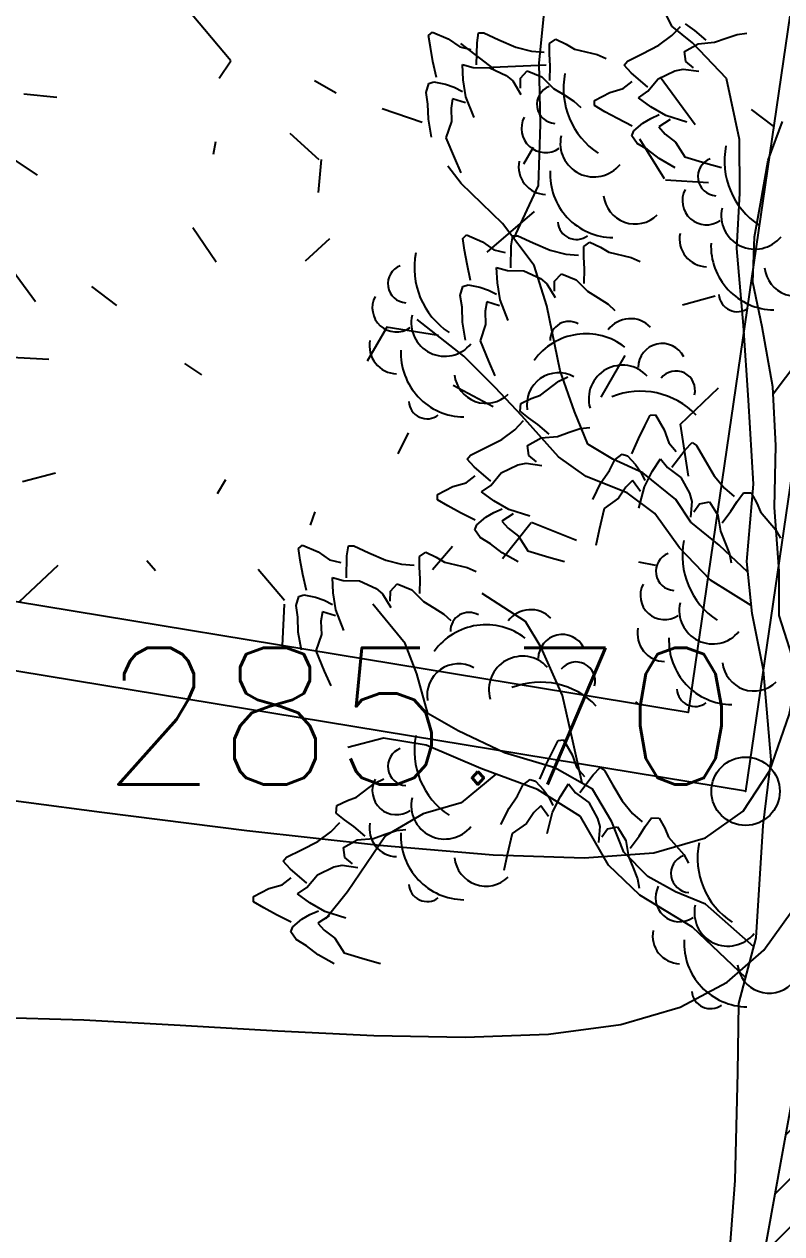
# Model space of a CAD drawing. Header units: millimetres. Extents: x 524954 to 526204, y 9523489 to 9524010.
# Drawn here: x 525779.21 to 525784.76, y 9523764.52 to 9523773.38 of the extents above; entities that cross this region are included whole.
import ezdxf
from ezdxf.enums import TextEntityAlignment as Align

# ---------------------------------------------------------------- set-up
doc = ezdxf.new("R2010")
doc.units = ezdxf.units.MM
doc.header["$PDMODE"] = 32
doc.header["$PDSIZE"] = 0.5
doc.linetypes.add('ACAD_ISO12W100', pattern=[21, 12, -3, 0, -3, 0, -3])
for name, color, linetype in [('Arbre', 34, 'ACAD_ISO12W100'), ('Bati', 6, 'Continuous'), ('Cloture', 7, 'Continuous'), ('CN_02_00', 4, 'Continuous'), ('CN_05_00', 6, 'Continuous'), ('Murs', 1, 'Continuous'), ('TopoAlt', 3, 'Continuous'), ('TOPOJIS', 7, 'Continuous')]:
    doc.layers.add(name, color=color, linetype=linetype)
doc.styles.add('Simplex 1.0', font='Simplex.shx', dxfattribs={"width": 0.99, "height": 1})

# ---------------------------------------------------------------- blocks, each defined once
blk = doc.blocks.new('TCPOINT M')
at = {"color": 0}
blk.add_point((0, 0), dxfattribs=at)
at = {"layer": 'TopoAlt', "style": 'Simplex 1.0', "width": 0.99}
blk.add_attdef('ALT', (0.15, 0.15), '', height=1, dxfattribs=at)
blk = doc.blocks.new('v088')
at = {"linetype": 'Continuous'}
for p, q in [((-1.805914598683671, 9.93058537592276), (-1.749226644808459, 10.4914713928693)), ((-0.8351681806942679, 10.19962584833848), (-0.9911110822861247, 10.51975042452426)), ((-0.6833817771928352, 10.07841939507841), (-0.8351681806942679, 10.19962584833848)), ((-0.435365020567815, 9.816188899445706), (-0.6833817771928352, 10.07841939507841)), ((-1.796562477978796, 9.483019599340423), (-1.805914598683671, 9.93058537592276)), ((-0.3389862210832462, 9.370441590778), (-0.435365020567815, 9.816188899445706)), ((-1.812075122639385, 9.034934260496925), (-1.796562477978796, 9.483019599340423)), ((-0.1306046426827834, 9.219323195898994), (-0.02455827397795929, 9.501389836439103)), ((-0.3370193068082017, 8.978691645703236), (-0.3389862210832462, 9.370441590778)), ((-0.186142137264369, 8.900998531833011), (-0.1306046426827834, 9.219323195898994)), ((-2.37826809697026, 9.047978984416432), (-2.474238668963835, 9.17657064410605)), ((-2.073656165445641, 8.755836547164506), (-2.37826809697026, 9.047978984416432)), ((-1.992003530385773, 8.647286573496729), (-1.812075122639385, 9.034934260496925)), ((-0.3596573767680411, 8.573989755684295), (-0.3370193068082017, 8.978691645703236)), ((-0.230805935947842, 8.657527944994854), (-0.186142137264369, 8.900998531833011)), ((-1.843378748887403, 8.449703040445797), (-2.073656165445641, 8.755836547164506)), ((-0.242570310008432, 8.327680132203454), (-0.230805935947842, 8.657527944994854)), ((-0.3105401872733182, 8.00909568700689), (-0.3596573767680411, 8.573989755684295)), ((-1.750117322970937, 8.153144323972583), (-1.843378748887403, 8.449703040445797)), ((-0.1735241966315471, 7.99952089676168), (-0.242570310008432, 8.327680132203454)), ((-1.653089070659917, 7.676316058598047), (-1.750117322970937, 8.153144323972583)), ((-2.358116503547194, 7.785962251542458), (-2.699506020858848, 8.052460580036609)), ((-0.2742450521571982, 7.462590411223289), (-0.3105401872733182, 8.00909568700689)), ((-0.09592386173608247, 7.55960010773947), (-0.1735241966315471, 7.99952089676168)), ((-0.09338252391103197, 7.508682982760035), (0.2621287595297872, 7.983748470969942)), ((-2.129397773773007, 7.554423040920994), (-2.358116503547194, 7.785962251542458)), ((-1.547395262060718, 7.380017123255129), (-1.653089070659917, 7.676316058598047)), ((-1.932279562967096, 7.34709914283826), (-2.129397773773007, 7.554423040920994)), ((-0.07452903004491418, 7.13094268631238), (-0.09592386173608247, 7.55960010773947)), ((-0.2365211208228857, 6.847707030684091), (-0.2742450521571982, 7.462590411223289)), ((-1.449086659890781, 7.139534019420068), (-1.547395262060718, 7.380017123255129)), ((-1.664834888925952, 7.047961170852943), (-1.932279562967096, 7.34709914283826)), ((-1.266479080813383, 7.031409401669464), (-1.449086659890781, 7.139534019420068)), ((-0.08369559279913119, 6.676771046692522), (-0.07452903004491418, 7.13094268631238)), ((-1.462799392431862, 6.902929076750013), (-1.664834888925952, 7.047961170852943)), ((-1.046704244253078, 6.930280318652251), (-1.266479080813383, 7.031409401669464)), ((-0.8063324751879009, 6.736298037209849), (-1.046704244253078, 6.930280318652251)), ((-1.161824396737074, 6.784839997058043), (-1.462799392431862, 6.902929076750013)), ((-0.2868629927905886, 6.280734712961475), (-0.2365211208228857, 6.847707030684091)), ((-0.9596590096776936, 6.633591711613462), (-1.161824396737074, 6.784839997058043)), ((-0.6971501771192834, 6.57066901060233), (-0.8063324751879009, 6.736298037209849)), ((-0.04908903503235251, 6.211076258347248), (-0.08369559279913119, 6.676771046692522)), ((-0.7802801389391334, 6.382364802444727), (-0.9596590096776936, 6.633591711613462)), ((-0.4883789270229499, 6.400902041698657), (-0.6971501771192834, 6.57066901060233)), ((-0.5514315185996566, 6.144609400481897), (-0.7802801389391334, 6.382364802444727)), ((-0.2789184475290085, 6.203632561040138), (-0.4883789270229499, 6.400902041698657)), ((-0.2478587115973596, 5.902196493961469), (-0.2868629927905886, 6.280734712961475)), ((-0.04855091697606895, 5.887704418028079), (-0.04908903503235251, 6.211076258347248)), ((-0.2538874032183003, 5.960705204265935), (-0.5514315185996566, 6.144609400481897)), ((-1.907062237495438, 5.84265094764902), (-2.222288083788158, 6.047506924990387)), ((-2.786773924974568, 5.681234086517577), (-3.022877861178017, 5.968589128646897)), ((-0.1645617476225425, 5.487270360870298), (-0.2478587115973596, 5.902196493961469)), ((0.0846054682955355, 5.467601218118432), (-0.04855091697606895, 5.887704418028079)), ((-1.791144185824578, 5.652287046241327), (-1.907062237495438, 5.84265094764902)), ((-2.701287377183803, 5.459139775576034), (-2.786773924974568, 5.681234086517577)), ((-1.634551831405702, 5.301081513348436), (-1.791144185824578, 5.652287046241327)), ((-2.620588224515359, 5.168537469313321), (-2.701287377183803, 5.459139775576034)), ((-0.1072800083062475, 4.829263312637124), (-0.1645617476225425, 5.487270360870298)), ((-1.559159636121308, 4.966835977130586), (-1.634551831405702, 5.301081513348436)), ((-2.400293825693325, 5.042543620930644), (-2.620588224515359, 5.168537469313321)), ((-2.946409429781056, 4.987599911790426), (-3.206190560467235, 4.919982594631733)), ((-2.634430847621729, 4.938148717984916), (-2.946409429781056, 4.987599911790426)), ((-2.061112447992741, 4.881720545240853), (-2.400293825693325, 5.042543620930644)), ((-1.491748535509032, 4.658584978559475), (-1.559159636121308, 4.966835977130586)), ((-2.232827775376336, 4.766192165265579), (-2.634430847621729, 4.938148717984916)), ((-1.691889238107365, 4.77127645310901), (-2.061112447992741, 4.881720545240853)), ((-0.1656565395302323, 4.349187783128912), (-0.1072800083062475, 4.829263312637124)), ((-2.122675678887163, 4.725436087217929), (-2.376820744956376, 4.51442713804056)), ((-1.819181992143513, 4.613143967701205), (-2.232827775376336, 4.766192165265579)), ((-1.414999664385732, 4.615370663107115), (-1.691889238107365, 4.77127645310901)), ((-1.504086036416084, 4.414504181701489), (-1.819181992143513, 4.613143967701205)), ((-1.273177722825949, 4.37579679322937), (-1.414999664385732, 4.615370663107115)), ((-2.654990668536357, 4.43398776650298), (-2.931472014766427, 4.272737907527073)), ((-2.376820744956376, 4.51442713804056), (-2.654990668536357, 4.43398776650298)), ((-1.297634260700988, 4.058121581990122), (-1.504086036416084, 4.414504181701489)), ((-1.187691175035184, 4.153702482287542), (-1.273177722825949, 4.37579679322937)), ((-0.216889089660981, 3.527221729842722), (-0.1656565395302323, 4.349187783128912)), ((-2.931472014766427, 4.272737907527073), (-3.208973929724834, 3.862710504328959)), ((-1.009870991080675, 3.977069869216052), (-1.187691175035184, 4.153702482287542)), ((-1.069175312057382, 3.839014754051391), (-1.297634260700988, 4.058121581990122)), ((-0.8084849474136035, 3.863118731819952), (-1.009870991080675, 3.977069869216052)), ((-3.208973929724834, 3.862710504328959), (-3.366568297075787, 3.666631418045938)), ((-0.6849219081823321, 3.604506616221954), (-1.069175312057382, 3.839014754051391)), ((-0.5889698919838793, 3.774422031485756), (-0.8084849474136035, 3.863118731819952)), ((-0.234282521699356, 3.461149095094527), (-0.5889698919838793, 3.774422031485756)), ((-0.2940724443311638, 3.234024413147836), (-0.6849219081823321, 3.604506616221954)), ((-0.3436437256408453, 3.045717404115749), (-0.216889089660981, 3.527221729842722)), ((-0.3517711638721721, 2.541816233764678), (-0.3436437256408453, 3.045717404115749)), ((-0.3725722101222573, 1.751580590012054), (-0.3517711638721721, 2.541816233764678)), ((-0.4115208239301182, 1.234597584151516), (-0.3725722101222573, 1.751580590012054))]:
    blk.add_line(p, q, dxfattribs=at)
at = {"color": 3, "linetype": 'Continuous'}
for p, q in [((-0.8358687681032961, 10.13107074345413), (-0.7709046569408429, 10.19778076364304)), ((-0.6662422187059747, 10.16882783087453), (-0.7347655246900331, 10.21803690270048)), ((-2.616161222888422, 10.13233039513182), (-2.586963363117434, 10.15766651038376)), ((-2.602765144696377, 10.04564384216991), (-2.616161222888422, 10.13233039513182)), ((-2.586963363117434, 10.15766651038376), (-2.471198029331276, 10.10660025009344)), ((-2.471198029331276, 10.10660025009344), (-2.387900798005944, 10.04915070726696)), ((-2.260825969704001, 10.0773238369797), (-2.249358921471867, 10.15112561593298)), ((-2.249358921471867, 10.15112561593298), (-2.211295655931735, 10.15222889933426)), ((-2.211295655931735, 10.15222889933426), (-2.100967931508535, 10.10100502712959)), ((-2.100967931508535, 10.10100502712959), (-1.976967406820336, 10.0474563791866)), ((-1.730107618819261, 10.07365935996802), (-1.684754484676887, 10.10490592201307)), ((-1.684754484676887, 10.10490592201307), (-1.607525077580476, 10.06904921146969)), ((-0.9313442888986856, 10.06036050649698), (-0.8358687681032961, 10.13107074345413)), ((-0.5832769394226034, 10.09823503819149), (-0.6662422187059747, 10.16882783087453)), ((-0.5230678516733178, 10.08285164248747), (-0.4378477112163637, 10.11342210081835)), ((-0.4378477112163637, 10.11342210081835), (-0.3559414645155812, 10.13967856502887)), ((-0.3559414645155812, 10.13967856502887), (-0.2872907928400537, 10.14867905275821)), ((-2.583458795991191, 9.942802067974412), (-2.602765144696377, 10.04564384216991)), ((-2.387900798005944, 10.04915070726696), (-2.30570644269676, 10.02976444178643)), ((-2.264334549107616, 9.916677893150165), (-2.260825969704001, 10.0773238369797)), ((-1.976967406820336, 10.0474563791866), (-1.861832287900711, 10.01814056309399)), ((-1.861832287900711, 10.01814056309399), (-1.769077821298879, 10.00994474354115)), ((-1.730541894609132, 9.994735193794213), (-1.730107618819261, 10.07365935996802)), ((-1.607525077580476, 10.06904921146969), (-1.546608498572937, 10.03271966518298)), ((-1.546608498572937, 10.03271966518298), (-1.382219787954568, 9.993947134221912)), ((-1.05120346426304, 9.998092008035826), (-0.9313442888986856, 10.06036050649698)), ((-0.7430891732417422, 10.01521037357691), (-0.6417995964505963, 10.07116476953314)), ((-0.7335885567334799, 9.942745000116702), (-0.7430891732417422, 10.01521037357691)), ((-0.6417995964505963, 10.07116476953314), (-0.5230678516733178, 10.08285164248747)), ((-2.558242176774002, 9.823805072545042), (-2.583458795991191, 9.942802067974412)), ((-2.367806680717877, 9.919120877824525), (-2.288252353231996, 9.896937000862067)), ((-2.361858024844992, 9.807728657268626), (-2.367806680717877, 9.919120877824525)), ((-1.725381007319697, 9.910531028485536), (-1.730541894609132, 9.994735193794213)), ((-1.382219787954568, 9.993947134221912), (-1.316023153300421, 9.963212810899051)), ((-1.183818182204845, 9.914753566069407), (-1.160620925910507, 9.944951524911403)), ((-1.160620925910507, 9.944951524911403), (-1.05120346426304, 9.998092008035826)), ((-0.6770070618097179, 9.89584981402686), (-0.7335885567334799, 9.942745000116702)), ((-2.288252353231996, 9.896937000862067), (-2.168467393532865, 9.89496685193103)), ((-2.168467393532865, 9.89496685193103), (-2.047106896667401, 9.838620592505833)), ((-2.047106896667401, 9.838620592505833), (-1.999705564208512, 9.799178210908224)), ((-1.943162103906957, 9.819864774683253), (-1.893001575268158, 9.873019392840376)), ((-1.893001575268158, 9.873019392840376), (-1.785628986101528, 9.829873131252498)), ((-1.785628986101528, 9.829873131252498), (-1.701543986192178, 9.7452355331788)), ((-1.727667542349991, 9.801621195582584), (-1.725381007319697, 9.910531028485536)), ((-1.133864474793995, 9.859230391738834), (-1.183818182204845, 9.914753566069407)), ((-1.011573535194543, 9.754998172678597), (-1.133864474793995, 9.859230391738834)), ((-0.9341675805239902, 9.815580340107033), (-0.8138083727124013, 9.874034871543813)), ((-0.8138083727124013, 9.874034871543813), (-0.7532855858931953, 9.885849272105247)), ((-0.7532855858931953, 9.885849272105247), (-0.6386814663892437, 9.869838321697841)), ((-2.634015215060685, 9.715486284321457), (-2.614155422209024, 9.781368064572575)), ((-2.614155422209024, 9.781368064572575), (-2.576407264102158, 9.793346570072572)), ((-2.576407264102158, 9.793346570072572), (-2.491572880970239, 9.776757916073961)), ((-2.491572880970239, 9.776757916073961), (-2.428331381572661, 9.75410120336818)), ((-2.428331381572661, 9.75410120336818), (-2.367572356281471, 9.723209268130972)), ((-2.341921461273841, 9.683136438875408), (-2.361858024844992, 9.807728657268626)), ((-1.999705564208512, 9.799178210908224), (-1.939695922140459, 9.700237331595929)), ((-1.943753933413745, 9.746378219558949), (-1.943162103906957, 9.819864774683253)), ((-1.701543986192178, 9.7452355331788), (-1.623999471663069, 9.698503600536696)), ((-1.289490115652256, 9.714682227640594), (-1.192328164134437, 9.742938800235379)), ((-1.192328164134437, 9.742938800235379), (-1.125363923181339, 9.794392952327371)), ((-1.011387201816092, 9.723986409388772), (-0.9341675805239902, 9.815580340107033)), ((-2.62061913686864, 9.628799731359834), (-2.634015215060685, 9.715486284321457)), ((-2.43948332237153, 9.669424202315895), (-2.451107924320581, 9.601060034412114)), ((-2.346098640903733, 9.63947793856562), (-2.43948332237153, 9.669424202315895)), ((-2.283133863579678, 9.53245944863653), (-2.341921461273841, 9.683136438875408)), ((-1.623999471663069, 9.698503600536696), (-1.551892566496349, 9.651614055980247)), ((-1.551892566496349, 9.651614055980247), (-1.501536098780889, 9.604094063765842)), ((-1.402221471055896, 9.657227750395805), (-1.289490115652256, 9.714682227640594)), ((-1.401035072781838, 9.618588053057806), (-1.402221471055896, 9.657227750395805)), ((-1.078851475217562, 9.67634622432115), (-1.011387201816092, 9.723986409388772)), ((-0.9887583759734753, 9.610567452854468), (-1.078851475217562, 9.67634622432115)), ((-2.617468062535409, 9.520047510371512), (-2.62061913686864, 9.628799731359834)), ((-2.451107924320581, 9.601060034412114), (-2.448271957421184, 9.503183035522511)), ((-1.325383946837064, 9.574193002448226), (-1.401035072781838, 9.618588053057806)), ((-1.233477051180216, 9.524170126174454), (-1.325383946837064, 9.574193002448226)), ((-0.879595645708946, 9.547288816868047), (-0.9887583759734753, 9.610567452854468)), ((-2.594576363708256, 9.3873776813615), (-2.617468062535409, 9.520047510371512)), ((-2.448271957421184, 9.503183035522511), (-2.488306650557774, 9.382294697119562)), ((-1.125314385810725, 9.46851942423649), (-1.233477051180216, 9.524170126174454)), ((-1.113186241371977, 9.435193775210848), (-1.046722032866683, 9.490461894326927)), ((-1.046722032866683, 9.490461894326927), (-0.9891994407342963, 9.52516009703345)), ((-0.9891994407342963, 9.52516009703345), (-0.9268628575023286, 9.552730392787794)), ((-0.8483978702491868, 9.516463303322666), (-0.9306178160193213, 9.463009042846693)), ((-0.7256658658894821, 9.497638440083165), (-0.879595645708946, 9.547288816868047)), ((-1.127755580362759, 9.398367936512386), (-1.113186241371977, 9.435193775210848)), ((-1.089243651564402, 9.341344680893826), (-1.127755580362759, 9.398367936512386)), ((-0.9306178160193213, 9.463009042846693), (-0.8849780672602492, 9.41079980844421)), ((-0.8849780672602492, 9.41079980844421), (-0.8073268115242627, 9.351148889737715)), ((-2.488306650557774, 9.382294697119562), (-2.426879025040307, 9.234415318362608)), ((-1.013592525619629, 9.296949630284246), (-1.089243651564402, 9.341344680893826)), ((-0.8073268115242627, 9.351148889737715), (-0.7389308712316733, 9.243730258356493)), ((-2.426879025040307, 9.234415318362608), (-2.380227075804555, 9.12692399268991)), ((-0.9273133525800858, 9.230670831721284), (-1.013592525619629, 9.296949630284246)), ((-0.8100227374586666, 9.16457828290305), (-0.9273133525800858, 9.230670831721284)), ((-0.7389308712316733, 9.243730258356493), (-0.5855011238600127, 9.197893848595697)), ((-0.5855011238600127, 9.197893848595697), (-0.4727108007693914, 9.166127002995381)), ((-2.366131839719969, 8.64659476989317), (-2.336933979948981, 8.671930885145116)), ((-2.352735761527924, 8.559908216931547), (-2.366131839719969, 8.64659476989317)), ((-2.336933979948981, 8.671930885145116), (-2.221168646163392, 8.620864624855074)), ((-2.221168646163392, 8.620864624855074), (-2.137871414837491, 8.563415082028598)), ((-2.014305165939163, 8.430942267911519), (-2.010796586536117, 8.591588211741055)), ((-2.010796586536117, 8.591588211741055), (-1.999329538303414, 8.665389990694337)), ((-1.999329538303414, 8.665389990694337), (-1.961266272763851, 8.666493274095899)), ((-1.961266272763851, 8.666493274095899), (-1.85093854834065, 8.615269401891226)), ((-1.85093854834065, 8.615269401891226), (-1.726938023651883, 8.561720753947952)), ((-1.480078235650808, 8.587923734729657), (-1.434725101508434, 8.619170296774428)), ((-1.434725101508434, 8.619170296774428), (-1.357495694412023, 8.583313586231043)), ((-2.333429412823307, 8.45706644273605), (-2.352735761527924, 8.559908216931547)), ((-2.137871414837491, 8.563415082028598), (-2.055677059528307, 8.544028816548064)), ((-1.726938023651883, 8.561720753947952), (-1.611802904732258, 8.532404937855347)), ((-1.611802904732258, 8.532404937855347), (-1.519048438130994, 8.524209118302792)), ((-1.480512511441248, 8.50899956855585), (-1.480078235650808, 8.587923734729657)), ((-1.475351624151813, 8.42479540324689), (-1.480512511441248, 8.50899956855585)), ((-1.357495694412023, 8.583313586231043), (-1.296579115404484, 8.546984039944334)), ((-1.296579115404484, 8.546984039944334), (-1.132190404786115, 8.508211508983266)), ((-1.132190404786115, 8.508211508983266), (-1.065993770132536, 8.477477185660689)), ((-2.308212793605549, 8.33806944730668), (-2.333429412823307, 8.45706644273605)), ((-2.117777297549424, 8.433385252585879), (-2.038222970063543, 8.41120137562342)), ((-2.111828641677107, 8.32199303202998), (-2.117777297549424, 8.433385252585879)), ((-1.477638159181538, 8.315885570344221), (-1.475351624151813, 8.42479540324689)), ((-2.038222970063543, 8.41120137562342), (-1.918438010364412, 8.409231226692384)), ((-1.918438010364412, 8.409231226692384), (-1.797077513498948, 8.352884967267471)), ((-1.797077513498948, 8.352884967267471), (-1.749676181040059, 8.313442585669861)), ((-1.693724550245292, 8.260642594320302), (-1.693132720738504, 8.334129149444607)), ((-1.693132720738504, 8.334129149444607), (-1.642972192099705, 8.38728376760173)), ((-1.642972192099705, 8.38728376760173), (-1.535599602933075, 8.344137506013851)), ((-1.535599602933075, 8.344137506013851), (-1.451514603024293, 8.259499907940437)), ((-2.383985831892232, 8.229750659083095), (-2.364126039040571, 8.295632439333929)), ((-2.364126039040571, 8.295632439333929), (-2.326377880934274, 8.30761094483421)), ((-2.326377880934274, 8.30761094483421), (-2.241543497801786, 8.291022290835599)), ((-2.241543497801786, 8.291022290835599), (-2.178301998404208, 8.268365578129533)), ((-2.178301998404208, 8.268365578129533), (-2.117542973113586, 8.237473642892326)), ((-2.091892078105957, 8.197400813636762), (-2.111828641677107, 8.32199303202998)), ((-1.749676181040059, 8.313442585669861), (-1.689666538972574, 8.214501706357566)), ((-1.451514603024293, 8.259499907940437), (-1.373970088494616, 8.212767975298334)), ((-2.370589753700187, 8.143064106121187), (-2.383985831892232, 8.229750659083095)), ((-2.189453939203645, 8.183688577077532), (-2.201078541152697, 8.115324409173468)), ((-2.09606925773528, 8.153742313326973), (-2.189453939203645, 8.183688577077532)), ((-2.033104480411225, 8.046723823397883), (-2.091892078105957, 8.197400813636762)), ((-1.373970088494616, 8.212767975298334), (-1.301863183327896, 8.1658784307416)), ((-1.301863183327896, 8.1658784307416), (-1.251506715612436, 8.118358438527196)), ((-2.367438679367524, 8.034311885132865), (-2.370589753700187, 8.143064106121187)), ((-2.201078541152697, 8.115324409173468), (-2.198242574252731, 8.017447410283864)), ((-2.344546980539803, 7.901642056122853), (-2.367438679367524, 8.034311885132865)), ((-2.198242574252731, 8.017447410283864), (-2.238277267389321, 7.896559071880915)), ((-2.238277267389321, 7.896559071880915), (-2.176849641871854, 7.748679693123961)), ((-2.176849641871854, 7.748679693123961), (-2.130197692636671, 7.641188367451264)), ((-1.663221918078648, 7.602581102390218), (-1.597571441090508, 7.634465392264929)), ((-1.797150399985981, 7.499672798206802), (-1.663221918078648, 7.602581102390218)), ((-1.944834489366372, 7.383322484566008), (-1.940393165023124, 7.438218104193481)), ((-1.940393165023124, 7.438218104193481), (-1.863800941869727, 7.475416442380549)), ((-1.863800941869727, 7.475416442380549), (-1.797150399985981, 7.499672798206802)), ((-1.883939035790263, 7.333113358548076), (-1.944834489366372, 7.383322484566008)), ((-1.033615697115238, 7.27458418059399), (-0.9936268390970326, 7.352654050644105)), ((-0.9936268390970326, 7.352654050644105), (-0.9551185393945616, 7.356051785962734)), ((-0.9551185393945616, 7.356051785962734), (-0.891301132878084, 7.246796515736946)), ((-1.985042279202958, 7.246147199301731), (-1.920078168041073, 7.312857219490354)), ((-1.815415729806205, 7.283904286722134), (-1.883939035790263, 7.333113358548076)), ((-1.732450450522833, 7.21331149403909), (-1.815415729806205, 7.283904286722134)), ((-1.505114975615243, 7.254755020876189), (-1.436464303940284, 7.263755508605811)), ((-1.078292008962762, 7.179962868091252), (-1.033615697115238, 7.27458418059399)), ((-2.20037697536327, 7.113168463883426), (-2.080517799998916, 7.175436962344577)), ((-2.080517799998916, 7.175436962344577), (-1.985042279202958, 7.246147199301731)), ((-1.892262684341972, 7.130286829424222), (-1.790973107550826, 7.186241225380741)), ((-1.790973107550826, 7.186241225380741), (-1.672241362773548, 7.197928098334785)), ((-1.672241362773548, 7.197928098334785), (-1.587021222316025, 7.22849855666567)), ((-1.587021222316025, 7.22849855666567), (-1.505114975615243, 7.254755020876189)), ((-1.12765577463847, 7.068790113136458), (-1.078292008962762, 7.179962868091252)), ((-0.891301132878084, 7.246796515736946), (-0.8575255090767087, 7.151412628448099)), ((-2.309794437010169, 7.060027980759003), (-2.20037697536327, 7.113168463883426)), ((-1.882762067833141, 7.057821455964302), (-1.892262684341972, 7.130286829424222)), ((-0.8575255090767087, 7.151412628448099), (-0.8023201200228414, 7.087505630761086)), ((-0.8351322968229624, 6.971645533594995), (-0.7380760463360048, 7.099706119412303)), ((-0.7380760463360048, 7.099706119412303), (-0.6855053851484172, 7.152758182087382)), ((-0.6855053851484172, 7.152758182087382), (-0.6540282661887886, 7.131328753727644)), ((-0.6540282661887886, 7.131328753727644), (-0.5947075909523392, 7.025134830410309)), ((-2.332991693305075, 7.029830021917007), (-2.309794437010169, 7.060027980759003)), ((-2.283037985894225, 6.974306847586433), (-2.332991693305075, 7.029830021917007)), ((-1.962981883812631, 6.989111327391129), (-1.902459096993425, 7.000925727952847)), ((-1.902459096993425, 7.000925727952847), (-1.787854977489474, 6.984914777545157)), ((-1.826180572909948, 7.010926269874176), (-1.882762067833141, 7.057821455964302)), ((-1.292544439421022, 6.947424152226063), (-1.252555581402248, 7.025494022276462)), ((-1.252555581402248, 7.025494022276462), (-1.197831915848724, 7.06720901681706)), ((-1.197831915848724, 7.06720901681706), (-1.160232006816955, 7.054772985486295)), ((-1.160232006816955, 7.054772985486295), (-1.101247554605038, 6.991583663602228)), ((-0.9780190287062851, 6.940594830369378), (-0.9175087961051531, 7.034307823372501)), ((-0.9175087961051531, 7.034307823372501), (-0.8660824702087666, 6.969683149882542)), ((-0.5947075909523392, 7.025134830410309), (-0.5256757850338545, 6.909039190564386)), ((-2.341501675234667, 6.858015256082979), (-2.274537434281001, 6.909469408174687)), ((-2.160747046294773, 6.870074628525913), (-2.283037985894225, 6.974306847586433)), ((-2.160560712916322, 6.839062865236087), (-2.08334109162422, 6.930656795954349)), ((-2.08334109162422, 6.930656795954349), (-1.962981883812631, 6.989111327391129)), ((-1.353772340144133, 6.857490181934622), (-1.292544439421022, 6.947424152226063)), ((-1.101247554605038, 6.991583663602228), (-1.063311422548736, 6.936143030838196)), ((-1.063311422548736, 6.936143030838196), (-1.032215748686554, 6.875488023756304)), ((-1.034940920698091, 6.827986723808408), (-0.9780190287062851, 6.940594830369378)), ((-0.8660824702087666, 6.969683149882542), (-0.7702157770870599, 6.897836819379393)), ((-0.5256757850338545, 6.909039190564386), (-0.4496127983725273, 6.817770714397113)), ((-2.551394982155557, 6.772304206243405), (-2.438663626751918, 6.829758683488194)), ((-2.438663626751918, 6.829758683488194), (-2.341501675234667, 6.858015256082979)), ((-2.228024986317791, 6.791422680168466), (-2.160560712916322, 6.839062865236087)), ((-1.413037959050598, 6.736606354147625), (-1.353772340144133, 6.857490181934622)), ((-1.17151413996055, 6.825542206972841), (-1.22661925061152, 6.744601633710658)), ((-1.122004873809033, 6.874097571133575), (-1.17151413996055, 6.825542206972841)), ((-1.06392881226725, 6.795074482600398), (-1.122004873809033, 6.874097571133575)), ((-1.075692668911188, 6.67146569631484), (-1.034940920698091, 6.827986723808408)), ((-0.7702157770870599, 6.897836819379393), (-0.7049630343266244, 6.781023503730523)), ((-2.550208583882068, 6.733664508905122), (-2.551394982155557, 6.772304206243405)), ((-2.474557457937294, 6.689269458295541), (-2.550208583882068, 6.733664508905122)), ((-2.137931887073705, 6.725643908701784), (-2.228024986317791, 6.791422680168466)), ((-1.22661925061152, 6.744601633710658), (-1.329943791646429, 6.670165041658436)), ((-0.7049630343266244, 6.781023503730523), (-0.6897012812186176, 6.721276816148531)), ((-0.4496127983725273, 6.817770714397113), (-0.3792911566858947, 6.756734419922168)), ((-0.3569982228350455, 6.721814896018543), (-0.3103596291708755, 6.78548635102544)), ((-0.3103596291708755, 6.78548635102544), (-0.2552997405928181, 6.784196744132771)), ((-0.2552997405928181, 6.784196744132771), (-0.2137752679271898, 6.709860997810893)), ((-2.382650562280446, 6.639246582021769), (-2.474557457937294, 6.689269458295541)), ((-2.138372951834526, 6.640236552881049), (-2.076036368602558, 6.667806848635394)), ((-2.028769156808607, 6.662365272715647), (-2.137931887073705, 6.725643908701784)), ((-1.874839376989144, 6.612714895930765), (-2.028769156808607, 6.662365272715647)), ((-1.329943791646429, 6.670165041658436), (-1.366916476701476, 6.514361689967814)), ((-0.6897012812186176, 6.721276816148531), (-0.6991214109484645, 6.605943751089001)), ((-0.6753479187807443, 6.645696361917146), (-0.6317707201526446, 6.704871118409415)), ((-0.6317707201526446, 6.704871118409415), (-0.559968520150278, 6.718506958666524)), ((-0.559968520150278, 6.718506958666524), (-0.4983041179991687, 6.620588756575501)), ((-0.4679261122589651, 6.563712772205292), (-0.402201480255826, 6.65058539558828)), ((-0.402201480255826, 6.65058539558828), (-0.3569982228350455, 6.721814896018543)), ((-0.2137752679271898, 6.709860997810893), (-0.1857409891010775, 6.644709292214372)), ((-0.1857409891010775, 6.644709292214372), (-0.07533021099277448, 6.51689529684063)), ((-2.274487896910955, 6.58359588008409), (-2.382650562280446, 6.639246582021769)), ((-2.262359752472207, 6.550270231058164), (-2.195895543966913, 6.605538350174243)), ((-2.195895543966913, 6.605538350174243), (-2.138372951834526, 6.640236552881049)), ((-1.997571381349417, 6.631539759170266), (-2.079791327119551, 6.578085498694293)), ((-2.079791327119551, 6.578085498694293), (-2.034151578360479, 6.52587626429181)), ((-0.4983041179991687, 6.620588756575501), (-0.4798354693787132, 6.502721376713794)), ((-2.276929091462989, 6.513444392359986), (-2.262359752472207, 6.550270231058164)), ((-2.238417162664632, 6.456421136741142), (-2.276929091462989, 6.513444392359986)), ((-2.034151578360479, 6.52587626429181), (-1.956500322624493, 6.466225345585315)), ((-1.956500322624493, 6.466225345585315), (-1.888104382331903, 6.358806714204093)), ((-1.366916476701476, 6.514361689967814), (-1.392170527185499, 6.399936944407614)), ((-0.4798354693787132, 6.502721376713794), (-0.4444337867852255, 6.419392233362657)), ((-0.07533021099277448, 6.51689529684063), (-0.03973780585056375, 6.45317894285057)), ((-3.56819618187501, 6.377121581826657), (-3.538998322104021, 6.402457697078603)), ((-3.554800103682965, 6.290435028864749), (-3.56819618187501, 6.377121581826657)), ((-3.538998322104021, 6.402457697078603), (-3.423232988318432, 6.351391436788276)), ((-3.212860928690588, 6.322115023674542), (-3.201393880458454, 6.395916802627823)), ((-3.201393880458454, 6.395916802627823), (-3.163330614918323, 6.397020086029102)), ((-3.163330614918323, 6.397020086029102), (-3.053002890495122, 6.345796213824428)), ((-2.162766036719859, 6.412026086131561), (-2.238417162664632, 6.456421136741142)), ((-2.076486863680316, 6.345747287568884), (-2.162766036719859, 6.412026086131561)), ((-0.4444337867852255, 6.419392233362657), (-0.4135288354717659, 6.339124436919974)), ((-3.535493754978347, 6.187593254669252), (-3.554800103682965, 6.290435028864749)), ((-3.423232988318432, 6.351391436788276), (-3.339935756992531, 6.293941893961801)), ((-3.339935756992531, 6.293941893961801), (-3.257741401683347, 6.274555628481266)), ((-3.216369508094203, 6.161469079845006), (-3.212860928690588, 6.322115023674542)), ((-3.053002890495122, 6.345796213824428), (-2.929002365806923, 6.292247565881155)), ((-2.929002365806923, 6.292247565881155), (-2.813867246887298, 6.262931749788834)), ((-2.682576853596288, 6.239526380489053), (-2.682142577805848, 6.318450546662859)), ((-2.682142577805848, 6.318450546662859), (-2.636789443663474, 6.34969710870763)), ((-2.636789443663474, 6.34969710870763), (-2.559560036567063, 6.31384039816453)), ((-2.559560036567063, 6.31384039816453), (-2.498643457559524, 6.277510851877821)), ((-1.959196248558897, 6.279654738750651), (-2.076486863680316, 6.345747287568884)), ((-1.888104382331903, 6.358806714204093), (-1.734674634960243, 6.312970304443297)), ((-1.734674634960243, 6.312970304443297), (-1.621884311869621, 6.281203458842981)), ((-0.4135288354717659, 6.339124436919974), (-0.4006108092778504, 6.27110202811167)), ((-2.813867246887298, 6.262931749788834), (-2.721112780286035, 6.254735930235995)), ((-2.677415966306853, 6.155322215180377), (-2.682576853596288, 6.239526380489053)), ((-2.498643457559524, 6.277510851877821), (-2.334254746941156, 6.238738320916752)), ((-2.334254746941156, 6.238738320916752), (-2.268058112287576, 6.208003997593892)), ((-3.510277135760589, 6.068596259239882), (-3.535493754978347, 6.187593254669252)), ((-3.319841639704464, 6.163912064519366), (-3.240287312218584, 6.141728187556907)), ((-3.313892983832147, 6.052519843963466), (-3.319841639704464, 6.163912064519366)), ((-3.240287312218584, 6.141728187556907), (-3.120502352519452, 6.139758038625871)), ((-3.120502352519452, 6.139758038625871), (-2.999141855653988, 6.083411779200674)), ((-2.895197062893544, 6.064655961378094), (-2.845036534254746, 6.117810579534932)), ((-2.845036534254746, 6.117810579534932), (-2.737663945088116, 6.074664317947338)), ((-2.679702501336578, 6.046412382277424), (-2.677415966306853, 6.155322215180377)), ((-3.586050174047273, 5.960277471016298), (-3.566190381195611, 6.026159251267416)), ((-3.566190381195611, 6.026159251267416), (-3.528442223089314, 6.038137756767412)), ((-3.528442223089314, 6.038137756767412), (-3.443607839956826, 6.021549102768802)), ((-3.443607839956826, 6.021549102768802), (-3.380366340559249, 5.99889239006302)), ((-3.293956420260429, 5.927927625570248), (-3.313892983832147, 6.052519843963466)), ((-2.999141855653988, 6.083411779200674), (-2.951740523195099, 6.043969397603064)), ((-2.951740523195099, 6.043969397603064), (-2.891730881127614, 5.945028518290769)), ((-2.895788892400333, 5.991169406253789), (-2.895197062893544, 6.064655961378094)), ((-2.737663945088116, 6.074664317947338), (-2.653578945179333, 5.99002671987364)), ((-3.572654095855228, 5.873590918054674), (-3.586050174047273, 5.960277471016298)), ((-3.380366340559249, 5.99889239006302), (-3.319607315268058, 5.968000454825813)), ((-2.653578945179333, 5.99002671987364), (-2.576034430649656, 5.943294787231537)), ((-2.576034430649656, 5.943294787231537), (-2.503927525482936, 5.896405242675087)), ((-3.569503021522564, 5.764838697066352), (-3.572654095855228, 5.873590918054674)), ((-3.391518281358685, 5.914215389010735), (-3.403142883307737, 5.845851221106955)), ((-3.403142883307737, 5.845851221106955), (-3.400306916407771, 5.747974222217351)), ((-3.298133599890321, 5.88426912526046), (-3.391518281358685, 5.914215389010735)), ((-3.235168822566266, 5.77725063533137), (-3.293956420260429, 5.927927625570248)), ((-2.503927525482936, 5.896405242675087), (-2.453571057767476, 5.848885250460683)), ((-3.546611322694844, 5.632168868056056), (-3.569503021522564, 5.764838697066352)), ((-3.400306916407771, 5.747974222217351), (-3.440341609544362, 5.627085883814402)), ((-3.440341609544362, 5.627085883814402), (-3.378913984026894, 5.479206505057164)), ((-3.378913984026894, 5.479206505057164), (-3.332262034791142, 5.371715179384751)), ((-1.706771728722174, 4.894522256668097), (-1.6667828707034, 4.972592126718496)), ((-1.6667828707034, 4.972592126718496), (-1.628274571001498, 4.97598986203684)), ((-1.628274571001498, 4.97598986203684), (-1.564457164484452, 4.866734591811053)), ((-1.751448040569699, 4.799900944165358), (-1.706771728722174, 4.894522256668097)), ((-1.800811806245406, 4.688728189210565), (-1.751448040569699, 4.799900944165358)), ((-1.564457164484452, 4.866734591811053), (-1.530681540683645, 4.771350704522206)), ((-1.530681540683645, 4.771350704522206), (-1.475476151629778, 4.707443706835193)), ((-1.50828832842933, 4.591583609669385), (-1.411232077942941, 4.71964419548641)), ((-1.411232077942941, 4.71964419548641), (-1.358661416754785, 4.772696258161773)), ((-1.358661416754785, 4.772696258161773), (-1.327184297795725, 4.75126682980175)), ((-1.327184297795725, 4.75126682980175), (-1.267863622558707, 4.645072906484415)), ((-3.143462463199285, 4.557050783171235), (-3.00953398129252, 4.65995908735465)), ((-3.00953398129252, 4.65995908735465), (-2.943883504303813, 4.691843377229361)), ((-1.965700471027958, 4.567362228300169), (-1.925711613009184, 4.645432098350568)), ((-1.925711613009184, 4.645432098350568), (-1.87098794745566, 4.687147092891166)), ((-1.87098794745566, 4.687147092891166), (-1.833388038423891, 4.674711061560402)), ((-1.833388038423891, 4.674711061560402), (-1.774403586211974, 4.611521739676334)), ((-1.774403586211974, 4.611521739676334), (-1.736467454155672, 4.556081106912302)), ((-1.651175060313221, 4.560532906443768), (-1.590664827711521, 4.654245899446607)), ((-1.590664827711521, 4.654245899446607), (-1.539238501815703, 4.589621225956932)), ((-1.267863622558707, 4.645072906484415), (-1.198831816640222, 4.528977266638776)), ((-3.286705228236428, 4.495596089157914), (-3.210113005083599, 4.532794427344982)), ((-3.210113005083599, 4.532794427344982), (-3.143462463199285, 4.557050783171235)), ((-2.026928371751069, 4.477428258008729), (-1.965700471027958, 4.567362228300169)), ((-1.736467454155672, 4.556081106912302), (-1.70537178029349, 4.495426099830695)), ((-1.708096952305027, 4.447924799882799), (-1.651175060313221, 4.560532906443768)), ((-1.539238501815703, 4.589621225956932), (-1.443371808693428, 4.517774895453783)), ((-1.443371808693428, 4.517774895453783), (-1.378119065932992, 4.400961579804914)), ((-1.198831816640222, 4.528977266638776), (-1.122768829978895, 4.43770879047122)), ((-3.291146552579676, 4.440700469530441), (-3.286705228236428, 4.495596089157914)), ((-3.230251099004136, 4.390491343512508), (-3.291146552579676, 4.440700469530441)), ((-2.086193990656966, 4.356544430221732), (-2.026928371751069, 4.477428258008729)), ((-1.844670171567486, 4.445480283047232), (-1.899775282218457, 4.364539709784765)), ((-1.795160905415401, 4.494035647207966), (-1.844670171567486, 4.445480283047232)), ((-1.737084843874186, 4.415012558674789), (-1.795160905415401, 4.494035647207966)), ((-1.748848700518124, 4.291403772388946), (-1.708096952305027, 4.447924799882799)), ((-1.122768829978895, 4.43770879047122), (-1.052447188292831, 4.376672495996274)), ((-3.33135434241683, 4.303525184266164), (-3.266390231254377, 4.370235204454787)), ((-3.161727793020077, 4.341282271686566), (-3.230251099004136, 4.390491343512508)), ((-3.078762513736706, 4.270689479003522), (-3.161727793020077, 4.341282271686566)), ((-1.899775282218457, 4.364539709784765), (-2.003099823253365, 4.290103117732826)), ((-1.378119065932992, 4.400961579804914), (-1.362857312824985, 4.341214892222638)), ((-1.362857312824985, 4.341214892222638), (-1.372277442554832, 4.225881827163107)), ((-1.075357511862194, 4.270523471662386), (-1.030154254441982, 4.34175297209265)), ((-1.030154254441982, 4.34175297209265), (-0.9835156607778117, 4.405424427099547)), ((-0.9835156607778117, 4.405424427099547), (-0.9284557721997544, 4.404134820206878)), ((-0.9284557721997544, 4.404134820206878), (-0.8869312995335576, 4.329799073884999)), ((-3.42682986321222, 4.232814947309009), (-3.33135434241683, 4.303525184266164)), ((-3.13728517076413, 4.243619210345173), (-3.018553425986852, 4.255306083299217)), ((-3.018553425986852, 4.255306083299217), (-2.933333285529898, 4.285876541630103)), ((-2.933333285529898, 4.285876541630103), (-2.851427038829115, 4.312133005840622)), ((-2.851427038829115, 4.312133005840622), (-2.782776367153588, 4.321133493570244)), ((-2.003099823253365, 4.290103117732826), (-2.040072508308413, 4.13429976604192)), ((-1.348503950387681, 4.265634437991253), (-1.304926751759581, 4.324809194483805)), ((-1.304926751759581, 4.324809194483805), (-1.233124551756646, 4.33844503474063)), ((-1.233124551756646, 4.33844503474063), (-1.171460149605537, 4.240526832649607)), ((-1.141082143865333, 4.183650848279399), (-1.075357511862194, 4.270523471662386)), ((-0.8869312995335576, 4.329799073884999), (-0.8588970207080138, 4.264647368288763)), ((-0.8588970207080138, 4.264647368288763), (-0.7484862425997107, 4.136833372915021)), ((-3.656106500224041, 4.117405965723435), (-3.546689038576574, 4.170546448847858)), ((-3.546689038576574, 4.170546448847858), (-3.42682986321222, 4.232814947309009)), ((-3.238574747555276, 4.187664814388654), (-3.13728517076413, 4.243619210345173)), ((-3.229074131047014, 4.115199440928734), (-3.238574747555276, 4.187664814388654)), ((-1.171460149605537, 4.240526832649607), (-1.15299150098565, 4.1226594527879)), ((-3.679303756518379, 4.08720800688144), (-3.656106500224041, 4.117405965723435)), ((-3.629350049107529, 4.031684832550866), (-3.679303756518379, 4.08720800688144)), ((-3.172492636123252, 4.068304254838608), (-3.229074131047014, 4.115199440928734)), ((-2.040072508308413, 4.13429976604192), (-2.065326558792435, 4.01987502048172)), ((-1.15299150098565, 4.1226594527879), (-1.117589818392162, 4.039330309436764)), ((-0.7484862425997107, 4.136833372915021), (-0.7128938374575, 4.073117018924677)), ((-3.507059109508077, 3.927452613490345), (-3.629350049107529, 4.031684832550866)), ((-3.506872776130194, 3.89644085020052), (-3.429653154838093, 3.988034780918781)), ((-3.429653154838093, 3.988034780918781), (-3.309293947025935, 4.046489312355561)), ((-3.309293947025935, 4.046489312355561), (-3.248771160206729, 4.058303712916995)), ((-3.248771160206729, 4.058303712916995), (-3.134167040703346, 4.042292762509589)), ((-1.117589818392162, 4.039330309436764), (-1.086684867078702, 3.95906251299408)), ((-3.78497568996579, 3.887136668452627), (-3.687813738447971, 3.915393241047411)), ((-3.687813738447971, 3.915393241047411), (-3.620849497494874, 3.966847393139119)), ((-3.574337049531096, 3.848800665132899), (-3.506872776130194, 3.89644085020052)), ((-1.086684867078702, 3.95906251299408), (-1.073766840884787, 3.891040104185777)), ((-3.89770704536943, 3.829682191207837), (-3.78497568996579, 3.887136668452627)), ((-3.896520647095372, 3.791042493869554), (-3.89770704536943, 3.829682191207837)), ((-3.484243950287578, 3.783021893666216), (-3.574337049531096, 3.848800665132899)), ((-3.820869521150598, 3.746647443259974), (-3.896520647095372, 3.791042493869554)), ((-3.72896262549375, 3.696624566986202), (-3.820869521150598, 3.746647443259974)), ((-3.48468501504783, 3.697614537845482), (-3.422348431815863, 3.725184833599826)), ((-3.37508122002248, 3.719743257680079), (-3.484243950287578, 3.783021893666216)), ((-3.221151440203016, 3.670092880895197), (-3.37508122002248, 3.719743257680079)), ((-3.620799960124259, 3.640973865048522), (-3.72896262549375, 3.696624566986202)), ((-3.60867181568608, 3.607648216022596), (-3.542207607180217, 3.662916335138675)), ((-3.542207607180217, 3.662916335138675), (-3.48468501504783, 3.697614537845482)), ((-3.343883444562721, 3.688917744134699), (-3.426103390332855, 3.635463483658725)), ((-3.426103390332855, 3.635463483658725), (-3.380463641573783, 3.583254249256242)), ((-3.623241154676293, 3.570822377324419), (-3.60867181568608, 3.607648216022596)), ((-3.584729225877936, 3.513799121705574), (-3.623241154676293, 3.570822377324419)), ((-3.380463641573783, 3.583254249256242), (-3.302812385838365, 3.523603330549747)), ((-3.509078099933163, 3.469404071095994), (-3.584729225877936, 3.513799121705574)), ((-3.42279892689362, 3.403125272533316), (-3.509078099933163, 3.469404071095994)), ((-3.302812385838365, 3.523603330549747), (-3.234416445545207, 3.416184699168525)), ((-3.305508311772769, 3.337032723715083), (-3.42279892689362, 3.403125272533316)), ((-3.234416445545207, 3.416184699168525), (-3.080986698173547, 3.37034828940773)), ((-3.080986698173547, 3.37034828940773), (-2.968196375082925, 3.338581443807414))]:
    blk.add_line(p, q, dxfattribs=at)
for centre, major_axis, ratio, start_param, end_param in [((-1.063202774998331, 9.742805902434384), (0.3995099755347802, 0.3995099755347801), 0.9999999999997784, 2.158504256535331, 3.344218731155525), ((-1.682485460487442, 9.628157483898292), (-0.098961111253257, 0.098961111253257), 0.9999999999988252, -0.4215288264012202, 2.292047273400671), ((-1.759876236720288, 9.451417968865883), (-0.124568957680455, 0.124568957680455), 0.9999999999988759, 0.2939647193217614, 2.95782366977736), ((-1.405308645791479, 9.343214579430139), (0.1740552321841904, 0.1740552321841904), 0.9999999999991017, 2.133892500376383, 4.816631204587664), ((0.1148202803136655, 9.213903252673106), (-0.399509975535383, 0.3995099755353831), 0.9999999999983452, 0.5877079297414958, 1.77342240436026), ((-1.752655119985889, 9.172446230935236), (-0.1445235812908101, 0.1445235812908101), 0.9999999999986093, 0.5905525787814665, 2.325666043348143), ((-0.5044624051760138, 9.099254834137014), (0.09896111125328008, 0.09896111125328008), 0.9999999999976106, 1.14926750039121, 3.862843600197334), ((-1.260475869266884, 9.11905907735104), (0.3297591285094928, 0.3297591285094928), 0.9999999999999055, 2.307734654949072, 3.914617542772325), ((-1.103939248074539, 8.98433995787002), (0.1640595439283724, 0.1640595439283724), 0.9999999999978889, 2.463212301806131, 4.701635622578893), ((-0.5818531814082917, 8.922515319104605), (0.1245689576806251, 0.1245689576806251), 0.9999999999996734, 1.86476104611779, 4.528619996572517), ((-0.2272855904794824, 8.814311929668861), (0.1740552321841904, 0.1740552321841904), 0.9999999999991016, 2.133892500376383, 4.816631204587664), ((-1.5337792520927, 8.77564491067318), (0.09643079192507215, 0.09643079192507215), 0.9999999999974161, 2.435533918177848, 4.55793292672718), ((-0.5746320646738923, 8.643543581173958), (0.1445235812909184, 0.1445235812909183), 0.9999999999978013, 2.161348905574707, 3.896462370142052), ((-0.08245281395488746, 8.590156427589761), (0.3297591285094932, 0.3297591285094932), 0.9999999999999174, 2.307734654949078, 3.914617542771101), ((-2.154677197675028, 8.430165689844955), (0.3995099755347802, 0.3995099755347802), 0.9999999999997805, 2.158504256535332, 3.344218731155526), ((-2.773959883164139, 8.315517271308863), (-0.09896111125325713, 0.09896111125325714), 0.9999999999988242, -0.4215288264012189, 2.292047273400671), ((0.07408380723745722, 8.455437308108742), (0.1640595439283724, 0.1640595439283724), 0.9999999999978889, 2.463212301806131, 4.701635622578893), ((-0.3557561967812717, 8.246742260911901), (0.09643079192496827, 0.09643079192496826), 0.9999999999997626, 2.435533918179328, 4.557932926730185), ((-2.851350659396985, 8.138777756276454), (-0.1245689576804553, 0.1245689576804553), 0.9999999999988733, 0.2939647193217623, 2.957823669777356), ((-2.496783068468176, 8.03057436684071), (0.1740552321842242, 0.1740552321842241), 0.9999999999988494, 2.133892500375139, 4.816631204587639), ((-1.138481083499414, 7.855094680667207), (-0.1445235812908494, 0.1445235812908495), 0.999999999998, 4.692822813661171, 6.427936278227), ((-1.58909966897113, 7.903061583167812), (0.09643079192496301, 0.096430791924963), 0.9999999999995115, 0.2546188458780493, 2.377017854425896), ((-2.844129542662586, 7.859806018345807), (-0.1445235812908101, 0.1445235812908101), 0.9999999999986082, 0.5905525787814669, 2.325666043348143), ((-1.46423750497604, 7.482303375949471), (0.3297591285094171, 0.329759128509417), 0.9999999999998902, 0.126819582647098, 1.733702470470202), ((-0.9057039846550197, 7.701171981417474), (0.1245689576805876, 0.1245689576805876), 0.999999999997432, 5.96703128099263, 8.630890231450435), ((-2.351950291943581, 7.806418864761611), (0.3297591285094927, 0.3297591285094926), 0.9999999999999051, 2.307734654949071, 3.914617542772326), ((-1.197540060832125, 7.472572211811723), (-0.1740552321843051, 0.1740552321843051), 0.9999999999972886, 4.665366408460012, 7.348105112672423), ((-2.195413670751236, 7.671699745280591), (0.1640595439283596, 0.1640595439283596), 0.9999999999979658, 2.46321230180495, 4.701635622578891), ((-1.664340570715694, 7.431198405452619), (-0.164059543928203, 0.1640595439282031), 0.9999999999999123, -1.288499097289006, 0.9499242234828142), ((-0.8051940047977268, 7.536478531733053), (-0.09896111125352774, 0.09896111125352777), 0.9999999999942992, 3.680741408477586, 6.394317508279583), ((-1.066057626571819, 6.963237330095922), (-0.3995099755347577, 0.3995099755347577), 0.9999999999995881, 4.689978164619085, 5.875692639239226), ((-2.625253674769397, 7.463004698083751), (0.09643079192507224, 0.09643079192507224), 0.9999999999974103, 2.435533918177846, 4.557932926727184), ((-0.1929081912783204, 6.324171502613467), (-0.3995099755346077, 0.3995099755346078), 0.999999999999989, 0.5877079297405388, 1.773422404361423), ((-0.8121908767674313, 6.209523084077375), (-0.09896111125325698, 0.09896111125325699), 0.9999999999988249, -0.4215288264012202, 2.29204727340067), ((-0.8895816530002776, 6.03278356904525), (0.1245689576804646, 0.1245689576804646), 0.9999999999998546, 1.864761046116309, 4.528619996572483), ((-1.869336203529883, 5.725059463901232), (0.1445235812908519, 0.1445235812908519), 0.9999999999977256, 6.263619140454058, 7.998732605019626), ((-0.5350140620714683, 5.924580179609507), (0.1740552321841954, 0.1740552321841954), 0.9999999999990737, 2.133892500376372, 4.816631204587662), ((-2.319954789001031, 5.773026366401837), (0.09643079192509246, 0.09643079192509245), 0.9999999999995237, 0.25461884587804, 2.377017854423724), ((-2.195092625005941, 5.352268159183495), (0.3297591285094031, 0.3297591285094031), 0.9999999999999862, 0.1268195826470861, 1.733702470470217), ((-1.63655910468492, 5.571136764651499), (-0.12456895768063, 0.12456895768063), 0.9999999999959264, 4.396234954201161, 7.060093904657247), ((-0.8823605362658782, 5.753811831114604), (-0.1445235812907728, 0.1445235812907729), 0.9999999999988953, 0.5905525787827002, 2.325666043348286), ((-0.3901812855468734, 5.700424677530407), (0.3297591285094927, 0.3297591285094926), 0.9999999999999057, 2.307734654949072, 3.914617542772326), ((-1.928395180862594, 5.342536995045748), (0.1740552321841986, 0.1740552321841986), 0.9999999999991901, 6.236162735253186, 8.91890143946646), ((-2.395195690746164, 5.301163188686644), (-0.1640595439282031, 0.1640595439282031), 0.9999999999999118, -1.288499097289007, 0.9499242234828151), ((-1.536049124828196, 5.406443314967078), (0.09896111125360092, 0.09896111125360092), 0.9999999999946747, 5.251537735270579, 7.965113835070723), ((-0.2336446643545287, 5.565705558049387), (-0.1640595439282989, 0.1640595439282989), 0.9999999999992208, 0.8924159750129106, 3.130839295785712), ((-1.796912746602288, 4.833202113329946), (0.3995099755348749, 0.3995099755348749), 0.9999999999995746, 6.260774491413267, 7.44648896603349), ((-0.6634846683726892, 5.357010510852547), (0.0964307919251841, 0.09643079192518408), 0.9999999999976118, 2.435533918180016, 4.55793292672592), ((-2.154677197675028, 4.896134348257988), (-0.3995099755348271, 0.3995099755348272), 0.9999999999997793, 0.5877079297406378, 1.773422404360542), ((-2.773959883164139, 4.781485929721896), (-0.09896111125325757, 0.09896111125325759), 0.9999999999988232, -0.4215288264012218, 2.29204727340067), ((-2.851350659396985, 4.604746414689487), (-0.1245689576803864, 0.1245689576803865), 0.9999999999996723, 0.2939647193201254, 2.957823669778417), ((-2.496783068468176, 4.496543025254027), (0.1740552321843511, 0.1740552321843511), 0.9999999999982351, 2.133892500375994, 4.816631204587577), ((-2.844129542662586, 4.325774676759124), (-0.1445235812907732, 0.1445235812907732), 0.9999999999988953, 0.5905525787827002, 2.325666043348285), ((-2.351950291943581, 4.272387523174928), (0.3297591285094931, 0.3297591285094931), 0.9999999999999026, 2.30773465494907, 3.914617542772327), ((-0.08231827179997708, 4.112396785429837), (0.3995099755345008, 0.3995099755345008), 0.9999999999998525, 2.158504256535362, 3.344218731156075), ((-2.195413670751236, 4.137668403693908), (0.1640595439284649, 0.1640595439284649), 0.9999999999981845, 2.463212301806276, 4.701635622578032), ((-0.701600957289088, 3.997748366894029), (0.09896111125342798, 0.09896111125342798), 0.9999999999967232, 1.149267500395338, 3.862843600197904), ((-2.625253674769397, 3.928973356497067), (0.09643079192518392, 0.09643079192518392), 0.9999999999976147, 2.43553391818002, 4.557932926725919), ((-0.7789917335219343, 3.82100885186162), (0.1245689576804641, 0.1245689576804641), 0.9999999999998583, 1.864761046116312, 4.528619996572482), ((-0.424424142593125, 3.712805462425877), (0.1740552321840353, 0.1740552321840353), 0.9999999999999309, 2.13389250037676, 4.816631204587754), ((-0.7717706167875349, 3.542037113930974), (-0.1445235812907735, 0.1445235812907735), 0.9999999999988903, 0.5905525787827024, 2.325666043348284), ((-0.2795913660685301, 3.488649960346777), (0.3297591285094931, 0.3297591285094931), 0.9999999999999031, 2.307734654949072, 3.914617542772326), ((-0.1230547448761854, 3.353930840865758), (0.1640595439283728, 0.1640595439283728), 0.9999999999978876, 2.463212301806133, 4.701635622578891), ((-0.5528947488943459, 3.145235793668917), (0.09643079192517662, 0.0964307919251766), 0.9999999999976558, 2.435533918177963, 4.557932926725915)]:
    blk.add_ellipse(centre, major_axis=major_axis, ratio=ratio, start_param=start_param, end_param=end_param, dxfattribs=at)

msp = doc.modelspace()

# ---------------------------------------------------------------- hatches: boundary and pattern name
at = {"layer": 'Cloture'}
h = msp.add_hatch(dxfattribs=at)
h.set_pattern_fill('HAIE', color=8, scale=5, angle=15, style=0)
h.set_pattern_definition([(124.29004622, (3.381051070442589, 0.9251848176874035), (-50.97739362458995, 74.33912388246408), [0.301695, -105.6464055]), (176.565051177, (0.9113334464618712, 4.967638634135934), (-4.829629131449577, -1.294095225506694), [0.31565, -15.49573830085]), (121.927513064, (0.5961567569780435, 4.986714912756636), (-36.14175445728171, 57.60879780680651), [0.3423, -119.8658528015]), (126.250505507, (2.105814893892798, 0.5642514002280054), (-16.12973439041408, 21.55995520625376), [0.432475, -96.133564579]), (43.4429286244, (0.7057381298387513, 3.202273285041691), (45.36134909261737, 43.21282226917126), [0.3888, -136.0846406395]), (98.65980825409997, (0.7637192421502405, 2.819745585894136), (-1.294095225514484, 4.829629131446886), [0.3869, -44.89002569069999]), (43.07248693589999, (2.796797342042518, 5.694137445877463), (53.7265121303314, 50.63064185198616), [0.242085, -84.757915]), (84.4439547804, (4.179350669309915, 1.360244765819285), (0.9473434549149, 15.78298261987056), [0.2435, -42.4765187266]), (137.905242923, (4.188920660693065, 1.598852006415472), (-13.54154393942736, 11.90069694330452), [0.28825, -100.9540336565]), (150, (4.308634642746574, 2.088055468689495), (-4.829629131448431, -1.294095225513431), [0.181385, -6.889682811850001]), (171.250505507, (3.770084687041172, 5.144048935667085), (-86.3327326815529, 13.10188031209648), [0.38935, -136.1756528375]), (59.99999999999999, (3.244519634989863, 4.958810856260323), (-1.294095225513431, 4.829629131448431), [0.28211, -6.78895781185]), (63.36646066339999, (3.469973117207283, 4.282000766681245), (23.45464211608926, 47.69569963023379), [0.1714, -60.036572894]), (49.6951535312, (3.726039220082047, 3.43646460485342), (39.23762473573125, 46.74835617502983), [0.22525, -78.83169150399998]), (143.290163192, (1.40904704394589, 5.366548930918952), (-25.78899265325101, 18.97176475527611), [0.2306, -120.806584369]), (87.2553283749, (2.619813423972998, 2.829987080106705), (5.33730895892387, 115.3105074703237), [0.3739, -130.870147484]), (130.346175942, (2.637789388113455, 3.2033620454073), (-7.417819582490695, 8.365163037386113), [0.2996, -104.819380208]), (130.016893478, (3.537955975391965, 2.324392128318347), (-7.417819582450556, 8.365163037384754), [0.4398, -82.32492678599999]), (56.18592516569999, (3.453239372792118, 2.198164765025202), (3.535533905946413, 6.123724356976588), [0.15135, -52.9993790635]), (78.4349488229, (3.410728599663313, 1.640872907765479), (-1.294095225510869, 4.829629131446293), [0.09556499999999998, -11.0847748875]), (146.185925166, (2.123776373224828, 1.48787177422384), (-6.123724356995099, 3.53553390591435), [0.30285, -52.8478790635]), (174.44395478, (2.26642994653672, 2.056830017877404), (-15.78298261986395, 0.9473434550250874), [0.2435099999999999, -42.47650872659999]), (34.7988763545, (1.307779721487424, 2.330901853374843), (47.94953954367025, 33.55356400626493), [0.16695, -132.686352556]), (131.565051177, (1.694033269991241, 3.422621057780541), (-6.123724356953708, 3.535533905941405), [0.09556499999999998, -11.0847748875]), (59.99999999999999, (2.14754057457175, 3.986511485693731), (-1.294095225513431, 4.829629131448431), [0.120925, -6.950142811850001]), (71.309932474, (2.828938394988467, 3.756119813033136), (2.241438680420707, 10.95335348839877), [0.102895, -17.9248613773]), (146.185925166, (2.033041619757048, 4.855641875420348), (-6.123724356995099, 3.53553390591435), [0.15155, -52.9991790635]), (15, (0.7197987768714169, 4.075155177513418), (-1.294095225512603, 4.829629131445341), [0.25, -4.75]), (161.309932474, (0.1098595779319551, 0.5796860750756505), (-10.95335348839877, 2.241438680420707), [0.30785, -17.7199063773]), (158.130102354, (-0.05441561108351833, 2.349369011302909), (-17.07707784534551, 5.776972586399362), [0.35612, -24.64388]), (51.3843518158, (-0.5947144018365721, 2.219504363647021), (15.43623084924646, 19.66526829636495), [0.3360849999999999, -117.668152212]), (151.73570459, (-0.6025335525178799, 3.293682345690791), (-96.6854944860793, 51.73891336129115), [0.3328799999999999, -116.3932953]), (40.7099537808, (-0.7085006027221096, 4.460100799975535), (8.365163037375371, 7.417819582465319), [0.4588, -149.3744406375]), (142.405356631, (0.6215636205457739, 0.9818274622427452), (-65.1195292457162, 49.84422645409259), [0.305, -106.699672795]), (59.99999999999999, (0.8546168096720301, 0.2776208061835445), (-1.294095225513431, 4.829629131448431), [0.141055, -6.93001281185]), (168.434948823, (0.52583221973479, 2.165741236087262), (-4.829629131444034, -1.294095225519298), [0.127175, -11.0531648875]), (182.471192291, (1.015574092023331, 0.9988861364595003), (-25.44224088274294, -1.640846996183646), [0.3943999999999999, -45.70332228644999]), (59.99999999999999, (0.1247639297058761, 3.398077980541993), (-1.294095225513431, 4.829629131448431), [0.353555, -6.717512811850001])])
h.paths.add_polyline_path([(525786.1115883152, 9523782.30260285), (525784.0728724598, 9523768.338434523), (525769.9150500031, 9523770.671083229), (525771.9157899431, 9523784.375135818)])
at = {"layer": 'Murs'}
h = msp.add_hatch(dxfattribs=at)
h.set_pattern_fill('_U', color=256, scale=0.25, angle=45, style=0, pattern_type=0)
h.set_pattern_definition([(45, (0, 0), (-0.1767766952966369, 0.1767766952966369), [])])
h.paths.add_polyline_path([(525783.6327234835, 9523757.45378245), (525785.5895671047, 9523768.273192206), (525789.8449815873, 9523789.398988618), (525789.599904148, 9523789.448355092), (525785.3439998754, 9523768.320127143), (525783.3867148048, 9523757.498276608)])

# ---------------------------------------------------------------- linework, layer by layer
at = {"layer": 'Bati', "flags": 128}
for points in [[(525786.67857565, 9523782.725125467), (525784.4940594077, 9523767.76229853), (525769.3493740881, 9523770.25754317), (525771.4932673256, 9523784.942123152)], [(525786.1115883152, 9523782.30260285), (525784.0728724598, 9523768.338434523), (525769.9150500031, 9523770.671083229), (525771.9157899431, 9523784.375135818)]]:
    msp.add_lwpolyline(points, close=True, dxfattribs=at)
at = {"layer": 'Cloture', "flags": 128}
msp.add_lwpolyline([(525783.3867148048, 9523757.498276608), (525785.3439998754, 9523768.320127143), (525789.599904148, 9523789.448355092)], dxfattribs=at)
at = {"layer": 'CN_02_00', "elevation": 283.9999999995271, "flags": 128}
msp.add_lwpolyline([(525778.9770536745, 9523766.107549371), (525779.6505720433, 9523766.08822116), (525780.3560944424, 9523766.051038502), (525781.071269557, 9523766.00905262), (525781.7737460723, 9523765.97531473), (525782.4411726735, 9523765.962876061), (525783.0511980458, 9523765.984787827), (525783.5814708744, 9523766.054101251), (525784.0155098453, 9523766.181013951), (525784.3603136489, 9523766.364309108), (525784.6287509763, 9523766.599916311), (525784.8336905185, 9523766.883765137), (525784.9880009667, 9523767.21178517), (525785.1045510119, 9523767.579905992), (525785.1051609314, 9523767.582595324)], dxfattribs=at)
at = {"layer": 'CN_05_00', "elevation": 284.9999999995034, "flags": 128}
msp.add_lwpolyline([(525778.6716571065, 9523767.755083064), (525779.7827919871, 9523767.608251672), (525780.8448887464, 9523767.475677887), (525781.8143151476, 9523767.368355187), (525782.6474389543, 9523767.297277046), (525783.3120785814, 9523767.273783572), (525783.8218550502, 9523767.310601395), (525784.2018400334, 9523767.420803772), (525784.4771052044, 9523767.617463963), (525784.6727222357, 9523767.913655229), (525784.8137628005, 9523768.322450826), (525784.9252985718, 9523768.856924014), (525785.0324012224, 9523769.530148052), (525785.1559276973, 9523770.346190378), (525785.2998760303, 9523771.273095144), (525785.4640295268, 9523772.269900683), (525785.6481714924, 9523773.295645325), (525785.8520852326, 9523774.309367402), (525786.0755540532, 9523775.27010524), (525786.3183612596, 9523776.136897178), (525786.5802901575, 9523776.868781544), (525786.8613889309, 9523777.435031852), (525787.0931087276, 9523777.750907863)], dxfattribs=at)

# ---------------------------------------------------------------- block references
at = {"layer": 'Arbre'}
msp.add_blockref('v088', (525784.7896142215, 9523763.16230707), dxfattribs=at)
at = {"layer": 'TOPOJIS'}
ref = msp.add_blockref('TCPOINT M', (525784.4940594075, 9523767.76229853, 285.7), dxfattribs=at)
ref.add_attrib('ALT', '285.70', dxfattribs={"layer": 'TopoAlt', "height": 1, "style": 'Simplex 1.0', "width": 0.99}).set_placement((525784.4440594075, 9523767.81229853, 285.7), align=Align.RIGHT)

doc.saveas('drawing.dxf')
